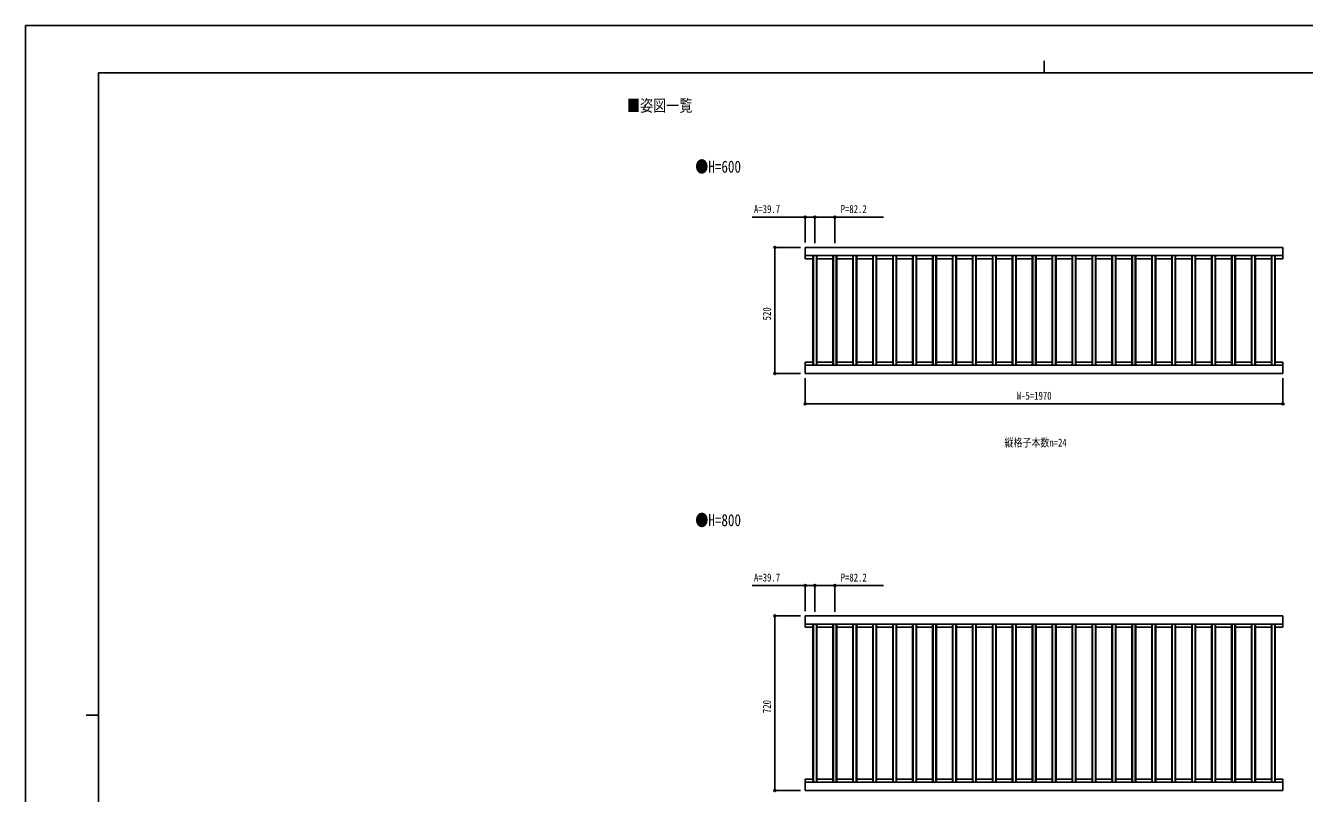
# Model space of a CAD drawing. Units: millimetres, scale not verified. Extents: x -4205 to 4205, y -2970 to 2970.
# Drawn here: x -4205 to 1068, y -197 to 2970 of the extents above; entities that cross this region are included whole.
import ezdxf
from ezdxf.enums import TextEntityAlignment as Align

# ---------------------------------------------------------------- set-up
doc = ezdxf.new("R2010")
doc.units = ezdxf.units.MM
doc.header["$LTSCALE"] = 12
for name, color, linetype in [('0-1_USER1', 3, 'Continuous'), ('0-2_YKK_A1', 4, 'Continuous'), ('0-3_YKK_D', 6, 'Continuous'), ('0-4_YKK_ZWAK', 7, 'Continuous')]:
    doc.layers.add(name, color=color, linetype=linetype)
doc.styles.add('ＭＳ ゴシック', font='')
doc.styles.get('ＭＳ ゴシック').set_extended_font_data('MS Gothic')

msp = doc.modelspace()

# ---------------------------------------------------------------- linework, layer by layer
at = {"layer": '0-2_YKK_A1'}
for p, q in [((-989.98, 2008), (-989.98, 2055)), ((-989.98, 2055), (980.02, 2055)), ((980.02, 2021), (-989.98, 2021)), ((-989.98, 2008), (-958.28, 2008)), ((-958.28, 2021), (-958.28, 1569)), ((-958.28, 2021), (-942.28, 2021)), ((-956.28, 2021), (-956.28, 1569)), ((-944.28, 2021), (-944.28, 1569)), ((-942.28, 1569), (-942.28, 2021)), ((-942.28, 2008), (-876.08, 2008)), ((-876.08, 2021), (-876.08, 1569)), ((-876.08, 2021), (-860.08, 2021)), ((-874.08, 2021), (-874.08, 1569)), ((-862.08, 2021), (-862.08, 1569)), ((-860.08, 1569), (-860.08, 2021)), ((-860.08, 2008), (-793.88, 2008)), ((-793.88, 2021), (-793.88, 1569)), ((-793.88, 2021), (-777.88, 2021)), ((-791.88, 2021), (-791.88, 1569)), ((-779.88, 2021), (-779.88, 1569)), ((-777.88, 1569), (-777.88, 2021)), ((-777.88, 2008), (-711.68, 2008)), ((-711.68, 2021), (-711.68, 1569)), ((-711.68, 2021), (-695.68, 2021)), ((-709.68, 2021), (-709.68, 1569)), ((-697.68, 2021), (-697.68, 1569)), ((-695.68, 1569), (-695.68, 2021)), ((-695.68, 2008), (-629.48, 2008)), ((-629.48, 2021), (-629.48, 1569)), ((-629.48, 2021), (-613.48, 2021)), ((-627.48, 2021), (-627.48, 1569)), ((-615.48, 2021), (-615.48, 1569)), ((-613.48, 1569), (-613.48, 2021)), ((-613.48, 2008), (-547.28, 2008)), ((-547.28, 2021), (-547.28, 1569)), ((-547.28, 2021), (-531.28, 2021)), ((-545.28, 2021), (-545.28, 1569)), ((-533.28, 2021), (-533.28, 1569)), ((-531.28, 1569), (-531.28, 2021)), ((-531.28, 2008), (-465.08, 2008)), ((-465.08, 2021), (-465.08, 1569)), ((-465.08, 2021), (-449.08, 2021)), ((-463.08, 2021), (-463.08, 1569)), ((-451.08, 2021), (-451.08, 1569)), ((-449.08, 1569), (-449.08, 2021)), ((-449.08, 2008), (-382.88, 2008)), ((-382.88, 2021), (-382.88, 1569)), ((-382.88, 2021), (-366.88, 2021)), ((-380.88, 2021), (-380.88, 1569)), ((-368.88, 2021), (-368.88, 1569)), ((-366.88, 1569), (-366.88, 2021)), ((-366.88, 2008), (-300.68, 2008)), ((-300.68, 2021), (-300.68, 1569)), ((-300.68, 2021), (-284.68, 2021)), ((-298.68, 2021), (-298.68, 1569)), ((-286.68, 2021), (-286.68, 1569)), ((-284.68, 1569), (-284.68, 2021)), ((-284.68, 2008), (-218.48, 2008)), ((-218.48, 2021), (-218.48, 1569)), ((-218.48, 2021), (-202.48, 2021)), ((-216.48, 2021), (-216.48, 1569)), ((-204.48, 2021), (-204.48, 1569)), ((-202.48, 1569), (-202.48, 2021)), ((-202.48, 2008), (-136.28, 2008)), ((-136.28, 2021), (-136.28, 1569)), ((-136.28, 2021), (-120.28, 2021)), ((-134.28, 2021), (-134.28, 1569)), ((-122.28, 2021), (-122.28, 1569)), ((-120.28, 1569), (-120.28, 2021)), ((-120.28, 2008), (-54.08, 2008)), ((-54.08, 2021), (-54.08, 1569)), ((-54.08, 2021), (-38.08, 2021)), ((-52.08, 2021), (-52.08, 1569)), ((-40.08, 2021), (-40.08, 1569)), ((-38.08, 1569), (-38.08, 2021)), ((-38.08, 2008), (28.12, 2008)), ((28.12, 2021), (28.12, 1569)), ((28.12, 2021), (44.12, 2021)), ((30.12, 2021), (30.12, 1569)), ((42.12, 2021), (42.12, 1569)), ((44.12, 1569), (44.12, 2021)), ((44.12, 2008), (110.32, 2008)), ((110.32, 2021), (110.32, 1569)), ((110.32, 2021), (126.32, 2021)), ((112.32, 2021), (112.32, 1569)), ((124.32, 2021), (124.32, 1569)), ((126.32, 1569), (126.32, 2021)), ((126.32, 2008), (192.52, 2008)), ((192.52, 2021), (192.52, 1569)), ((192.52, 2021), (208.52, 2021)), ((194.52, 2021), (194.52, 1569)), ((206.52, 2021), (206.52, 1569)), ((208.52, 1569), (208.52, 2021)), ((208.52, 2008), (274.72, 2008)), ((274.72, 2021), (274.72, 1569)), ((274.72, 2021), (290.72, 2021)), ((276.72, 2021), (276.72, 1569)), ((288.72, 2021), (288.72, 1569)), ((290.72, 1569), (290.72, 2021)), ((290.72, 2008), (356.92, 2008)), ((356.92, 2021), (356.92, 1569)), ((356.92, 2021), (372.92, 2021)), ((358.92, 2021), (358.92, 1569)), ((370.92, 2021), (370.92, 1569)), ((372.92, 1569), (372.92, 2021)), ((372.92, 2008), (439.12, 2008)), ((439.12, 2021), (439.12, 1569)), ((439.12, 2021), (455.12, 2021)), ((441.12, 2021), (441.12, 1569)), ((453.12, 2021), (453.12, 1569)), ((455.12, 1569), (455.12, 2021)), ((455.12, 2008), (521.32, 2008)), ((521.32, 2021), (521.32, 1569)), ((521.32, 2021), (537.32, 2021)), ((523.32, 2021), (523.32, 1569)), ((535.32, 2021), (535.32, 1569)), ((537.32, 1569), (537.32, 2021)), ((537.32, 2008), (603.52, 2008)), ((603.52, 2021), (603.52, 1569)), ((603.52, 2021), (619.52, 2021)), ((605.52, 2021), (605.52, 1569)), ((617.52, 2021), (617.52, 1569)), ((619.52, 1569), (619.52, 2021)), ((619.52, 2008), (685.72, 2008)), ((685.72, 2021), (685.72, 1569)), ((685.72, 2021), (701.72, 2021)), ((687.72, 2021), (687.72, 1569)), ((699.72, 2021), (699.72, 1569)), ((701.72, 1569), (701.72, 2021)), ((701.72, 2008), (767.92, 2008)), ((767.92, 2021), (767.92, 1569)), ((767.92, 2021), (783.92, 2021)), ((769.92, 2021), (769.92, 1569)), ((781.92, 2021), (781.92, 1569)), ((783.92, 1569), (783.92, 2021)), ((783.92, 2008), (850.12, 2008)), ((850.12, 2021), (850.12, 1569)), ((850.12, 2021), (866.12, 2021)), ((852.12, 2021), (852.12, 1569)), ((864.12, 2021), (864.12, 1569)), ((866.12, 1569), (866.12, 2021)), ((866.12, 2008), (932.32, 2008)), ((932.32, 2021), (932.32, 1569)), ((932.32, 2021), (948.32, 2021)), ((934.32, 2021), (934.32, 1569)), ((946.32, 2021), (946.32, 1569)), ((948.32, 1569), (948.32, 2021)), ((948.32, 2008), (980.02, 2008)), ((980.02, 2008), (980.02, 2055)), ((-989.98, 1535), (-989.98, 1582)), ((-989.98, 1582), (-958.28, 1582)), ((980.02, 1569), (-989.98, 1569)), ((980.02, 1535), (-989.98, 1535)), ((-958.28, 1569), (-942.28, 1569)), ((-942.28, 1582), (-876.08, 1582)), ((-876.08, 1569), (-860.08, 1569)), ((-860.08, 1582), (-793.88, 1582)), ((-793.88, 1569), (-777.88, 1569)), ((-777.88, 1582), (-711.68, 1582)), ((-711.68, 1569), (-695.68, 1569)), ((-695.68, 1582), (-629.48, 1582)), ((-629.48, 1569), (-613.48, 1569)), ((-613.48, 1582), (-547.28, 1582)), ((-547.28, 1569), (-531.28, 1569)), ((-531.28, 1582), (-465.08, 1582)), ((-465.08, 1569), (-449.08, 1569)), ((-449.08, 1582), (-382.88, 1582)), ((-382.88, 1569), (-366.88, 1569)), ((-366.88, 1582), (-300.68, 1582)), ((-300.68, 1569), (-284.68, 1569)), ((-284.68, 1582), (-218.48, 1582)), ((-218.48, 1569), (-202.48, 1569)), ((-202.48, 1582), (-136.28, 1582)), ((-136.28, 1569), (-120.28, 1569)), ((-120.28, 1582), (-54.08, 1582)), ((-54.08, 1569), (-38.08, 1569)), ((-38.08, 1582), (28.12, 1582)), ((28.12, 1569), (44.12, 1569)), ((44.12, 1582), (110.32, 1582)), ((110.32, 1569), (126.32, 1569)), ((126.32, 1582), (192.52, 1582)), ((192.52, 1569), (208.52, 1569)), ((208.52, 1582), (274.72, 1582)), ((274.72, 1569), (290.72, 1569)), ((290.72, 1582), (356.92, 1582)), ((356.92, 1569), (372.92, 1569)), ((372.92, 1582), (439.12, 1582)), ((439.12, 1569), (455.12, 1569)), ((455.12, 1582), (521.32, 1582)), ((521.32, 1569), (537.32, 1569)), ((537.32, 1582), (603.52, 1582)), ((603.52, 1569), (619.52, 1569)), ((619.52, 1582), (685.72, 1582)), ((685.72, 1569), (701.72, 1569)), ((701.72, 1582), (767.92, 1582)), ((767.92, 1569), (783.92, 1569)), ((783.92, 1582), (850.12, 1582)), ((850.12, 1569), (866.12, 1569)), ((866.12, 1582), (932.32, 1582)), ((932.32, 1569), (948.32, 1569)), ((948.32, 1582), (980.02, 1582)), ((980.02, 1535), (980.02, 1582)), ((-989.98, 488), (-989.98, 535)), ((-989.98, 535), (980.02, 535)), ((980.02, 488), (980.02, 535)), ((980.02, 501), (-989.98, 501)), ((-989.98, 488), (-958.28, 488)), ((-958.28, 501), (-958.28, -151)), ((-958.28, 501), (-942.28, 501)), ((-956.28, 501), (-956.28, -151)), ((-944.28, 501), (-944.28, -151)), ((-942.28, -151), (-942.28, 501)), ((-942.28, 488), (-876.08, 488)), ((-876.08, 501), (-876.08, -151)), ((-876.08, 501), (-860.08, 501)), ((-874.08, 501), (-874.08, -151)), ((-862.08, 501), (-862.08, -151)), ((-860.08, -151), (-860.08, 501)), ((-860.08, 488), (-793.88, 488)), ((-793.88, 501), (-793.88, -151)), ((-793.88, 501), (-777.88, 501)), ((-791.88, 501), (-791.88, -151)), ((-779.88, 501), (-779.88, -151)), ((-777.88, -151), (-777.88, 501)), ((-777.88, 488), (-711.68, 488)), ((-711.68, 501), (-711.68, -151)), ((-711.68, 501), (-695.68, 501)), ((-709.68, 501), (-709.68, -151)), ((-697.68, 501), (-697.68, -151)), ((-695.68, -151), (-695.68, 501)), ((-695.68, 488), (-629.48, 488)), ((-629.48, 501), (-629.48, -151)), ((-629.48, 501), (-613.48, 501)), ((-627.48, 501), (-627.48, -151)), ((-615.48, 501), (-615.48, -151)), ((-613.48, -151), (-613.48, 501)), ((-613.48, 488), (-547.28, 488)), ((-547.28, 501), (-547.28, -151)), ((-547.28, 501), (-531.28, 501)), ((-545.28, 501), (-545.28, -151)), ((-533.28, 501), (-533.28, -151)), ((-531.28, -151), (-531.28, 501)), ((-531.28, 488), (-465.08, 488)), ((-465.08, 501), (-465.08, -151)), ((-465.08, 501), (-449.08, 501)), ((-463.08, 501), (-463.08, -151)), ((-451.08, 501), (-451.08, -151)), ((-449.08, -151), (-449.08, 501)), ((-449.08, 488), (-382.88, 488)), ((-382.88, 501), (-382.88, -151)), ((-382.88, 501), (-366.88, 501)), ((-380.88, 501), (-380.88, -151)), ((-368.88, 501), (-368.88, -151)), ((-366.88, -151), (-366.88, 501)), ((-366.88, 488), (-300.68, 488)), ((-300.68, 501), (-300.68, -151)), ((-300.68, 501), (-284.68, 501)), ((-298.68, 501), (-298.68, -151)), ((-286.68, 501), (-286.68, -151)), ((-284.68, -151), (-284.68, 501)), ((-284.68, 488), (-218.48, 488)), ((-218.48, 501), (-218.48, -151)), ((-218.48, 501), (-202.48, 501)), ((-216.48, 501), (-216.48, -151)), ((-204.48, 501), (-204.48, -151)), ((-202.48, -151), (-202.48, 501)), ((-202.48, 488), (-136.28, 488)), ((-136.28, 501), (-136.28, -151)), ((-136.28, 501), (-120.28, 501)), ((-134.28, 501), (-134.28, -151)), ((-122.28, 501), (-122.28, -151)), ((-120.28, -151), (-120.28, 501)), ((-120.28, 488), (-54.08, 488)), ((-54.08, 501), (-54.08, -151)), ((-54.08, 501), (-38.08, 501)), ((-52.08, 501), (-52.08, -151)), ((-40.08, 501), (-40.08, -151)), ((-38.08, -151), (-38.08, 501)), ((-38.08, 488), (28.12, 488)), ((28.12, 501), (28.12, -151)), ((28.12, 501), (44.12, 501)), ((30.12, 501), (30.12, -151)), ((42.12, 501), (42.12, -151)), ((44.12, -151), (44.12, 501)), ((44.12, 488), (110.32, 488)), ((110.32, 501), (110.32, -151)), ((110.32, 501), (126.32, 501)), ((112.32, 501), (112.32, -151)), ((124.32, 501), (124.32, -151)), ((126.32, -151), (126.32, 501)), ((126.32, 488), (192.52, 488)), ((192.52, 501), (192.52, -151)), ((192.52, 501), (208.52, 501)), ((194.52, 501), (194.52, -151)), ((206.52, 501), (206.52, -151)), ((208.52, -151), (208.52, 501)), ((208.52, 488), (274.72, 488)), ((274.72, 501), (274.72, -151)), ((274.72, 501), (290.72, 501)), ((276.72, 501), (276.72, -151)), ((288.72, 501), (288.72, -151)), ((290.72, -151), (290.72, 501)), ((290.72, 488), (356.92, 488)), ((356.92, 501), (356.92, -151)), ((356.92, 501), (372.92, 501)), ((358.92, 501), (358.92, -151)), ((370.92, 501), (370.92, -151)), ((372.92, -151), (372.92, 501)), ((372.92, 488), (439.12, 488)), ((439.12, 501), (439.12, -151)), ((439.12, 501), (455.12, 501)), ((441.12, 501), (441.12, -151)), ((453.12, 501), (453.12, -151)), ((455.12, -151), (455.12, 501)), ((455.12, 488), (521.32, 488)), ((521.32, 501), (521.32, -151)), ((521.32, 501), (537.32, 501)), ((523.32, 501), (523.32, -151)), ((535.32, 501), (535.32, -151)), ((537.32, -151), (537.32, 501)), ((537.32, 488), (603.52, 488)), ((603.52, 501), (603.52, -151)), ((603.52, 501), (619.52, 501)), ((605.52, 501), (605.52, -151)), ((617.52, 501), (617.52, -151)), ((619.52, -151), (619.52, 501)), ((619.52, 488), (685.72, 488)), ((685.72, 501), (685.72, -151)), ((685.72, 501), (701.72, 501)), ((687.72, 501), (687.72, -151)), ((699.72, 501), (699.72, -151)), ((701.72, -151), (701.72, 501)), ((701.72, 488), (767.92, 488)), ((767.92, 501), (767.92, -151)), ((767.92, 501), (783.92, 501)), ((769.92, 501), (769.92, -151)), ((781.92, 501), (781.92, -151)), ((783.92, -151), (783.92, 501)), ((783.92, 488), (850.12, 488)), ((850.12, 501), (850.12, -151)), ((850.12, 501), (866.12, 501)), ((852.12, 501), (852.12, -151)), ((864.12, 501), (864.12, -151)), ((866.12, -151), (866.12, 501)), ((866.12, 488), (932.32, 488)), ((932.32, 501), (932.32, -151)), ((932.32, 501), (948.32, 501)), ((934.32, 501), (934.32, -151)), ((946.32, 501), (946.32, -151)), ((948.32, -151), (948.32, 501)), ((948.32, 488), (980.02, 488)), ((-989.98, -185), (-989.98, -138)), ((-989.98, -138), (-958.28, -138)), ((980.02, -151), (-989.98, -151)), ((-958.28, -151), (-942.28, -151)), ((-942.28, -138), (-876.08, -138)), ((-876.08, -151), (-860.08, -151)), ((-860.08, -138), (-793.88, -138)), ((-793.88, -151), (-777.88, -151)), ((-777.88, -138), (-711.68, -138)), ((-711.68, -151), (-695.68, -151)), ((-695.68, -138), (-629.48, -138)), ((-629.48, -151), (-613.48, -151)), ((-613.48, -138), (-547.28, -138)), ((-547.28, -151), (-531.28, -151)), ((-531.28, -138), (-465.08, -138)), ((-465.08, -151), (-449.08, -151)), ((-449.08, -138), (-382.88, -138)), ((-382.88, -151), (-366.88, -151)), ((-366.88, -138), (-300.68, -138)), ((-300.68, -151), (-284.68, -151)), ((-284.68, -138), (-218.48, -138)), ((-218.48, -151), (-202.48, -151)), ((-202.48, -138), (-136.28, -138)), ((-136.28, -151), (-120.28, -151)), ((-120.28, -138), (-54.08, -138)), ((-54.08, -151), (-38.08, -151)), ((-38.08, -138), (28.12, -138)), ((28.12, -151), (44.12, -151)), ((44.12, -138), (110.32, -138)), ((110.32, -151), (126.32, -151)), ((126.32, -138), (192.52, -138)), ((192.52, -151), (208.52, -151)), ((208.52, -138), (274.72, -138)), ((274.72, -151), (290.72, -151)), ((290.72, -138), (356.92, -138)), ((356.92, -151), (372.92, -151)), ((372.92, -138), (439.12, -138)), ((439.12, -151), (455.12, -151)), ((455.12, -138), (521.32, -138)), ((521.32, -151), (537.32, -151)), ((537.32, -138), (603.52, -138)), ((603.52, -151), (619.52, -151)), ((619.52, -138), (685.72, -138)), ((685.72, -151), (701.72, -151)), ((701.72, -138), (767.92, -138)), ((767.92, -151), (783.92, -151)), ((783.92, -138), (850.12, -138)), ((850.12, -151), (866.12, -151)), ((866.12, -138), (932.32, -138)), ((932.32, -151), (948.32, -151)), ((948.32, -138), (980.02, -138)), ((980.02, -185), (980.02, -138)), ((980.02, -185), (-989.98, -185))]:
    msp.add_line(p, q, dxfattribs=at)
at = {"layer": '0-3_YKK_D'}
for p, q in [((-989.98, 2075), (-989.98, 2181)), ((-950.28, 2075), (-950.28, 2181)), ((-950.28, 2072), (-950.28, 2181)), ((-868.08, 2072), (-868.08, 2181)), ((-1009.98, 2055), (-1115.98, 2055)), ((-1114.98, 2055), (-1114.98, 1535)), ((-1009.98, 1535), (-1115.98, 1535)), ((-989.98, 1515), (-989.98, 1409)), ((980.02, 1515), (980.02, 1409)), ((-989.98, 1410), (980.02, 1410)), ((-989.98, 555), (-989.98, 661)), ((-950.28, 555), (-950.28, 661)), ((-950.28, 552), (-950.28, 661)), ((-868.08, 552), (-868.08, 661)), ((-1009.98, 535), (-1115.98, 535)), ((-1114.98, 535), (-1114.98, -185)), ((-1009.98, -185), (-1115.98, -185))]:
    msp.add_line(p, q, dxfattribs=at)
for points in [[(-950.28, 2180), (-989.98, 2180), (-1208.38, 2180)], [(-950.28, 2180), (-868.08, 2180), (-666.68, 2180)], [(-950.28, 660), (-989.98, 660), (-1208.38, 660)], [(-950.28, 660), (-868.08, 660), (-666.68, 660)]]:
    msp.add_lwpolyline(points, dxfattribs=at)
for centre in [(-989.98, 2180), (-950.28, 2180), (-950.28, 2180), (-868.08, 2180), (-1114.98, 2055), (-1114.98, 1535), (-989.98, 1410), (980.02, 1410), (-989.98, 660), (-950.28, 660), (-950.28, 660), (-868.08, 660), (-1114.98, 535), (-1114.98, -185)]:
    msp.add_circle(centre, 4.25, dxfattribs=at)
at = {"layer": '0-4_YKK_ZWAK'}
for p, q in [((-4.98, 2825), (-4.98, 2775)), ((3895.02, 2775), (-3904.98, 2775)), ((-3904.98, -2525), (-3904.98, 2775)), ((-3954.98, 125), (-3904.98, 125))]:
    msp.add_line(p, q, dxfattribs=at)
msp.add_lwpolyline([(-4205, -2970), (4205, -2970), (4205, 2970), (-4205, 2970)], close=True, dxfattribs=at)

# ---------------------------------------------------------------- texts
at = {"layer": '0-1_USER1', "style": 'ＭＳ ゴシック', "width": 0.8}
for s, height, p in [('■姿図一覧', 49.49, (-1725.2, 2600.5)), ('●H=600', 49.49, (-1443.6, 2348.5)), ('縦格子本数n=24', 32.99, (-168.2, 1223.5)), ('●H=800', 49.49, (-1443.6, 890.5))]:
    msp.add_text(s, height=height, dxfattribs=at).set_placement(p, align=Align.BOTTOM_LEFT)
at = {"layer": '0-3_YKK_D', "style": 'ＭＳ ゴシック', "width": 0.8}
for s, p in [('A=39.7', (-1201.38, 2187)), ('P=82.2', (-844.08, 2187)), ('W-5=1970', (-117.78, 1417)), ('A=39.7', (-1201.38, 667)), ('P=82.2', (-844.08, 667))]:
    msp.add_text(s, height=32.99, dxfattribs=at).set_placement(p, align=Align.BOTTOM_LEFT)
for s, p in [('520', (-1121.98, 1754.2)), ('720', (-1121.98, 134.2))]:
    msp.add_text(s, height=32.99, rotation=90, dxfattribs=at).set_placement(p, align=Align.BOTTOM_LEFT)

doc.saveas('drawing.dxf')
